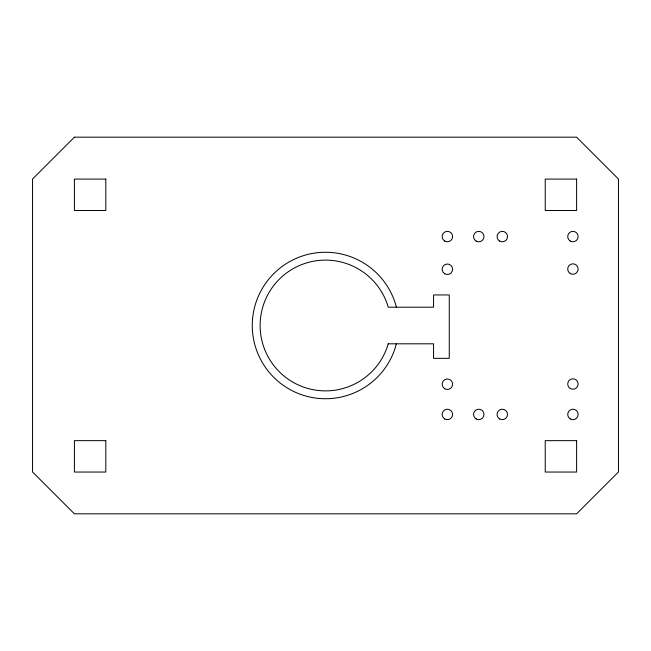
<?xml version="1.0" encoding="UTF-8"?>
<svg xmlns="http://www.w3.org/2000/svg" width="651" height="651" viewBox="0 0 651 651"><rect width="100%" height="100%" fill="white"/><g stroke="black" fill="none" stroke-linecap="round" stroke-linejoin="round"><path stroke-width="0.98" d="M396.329 343.809L395.027 348.521A73.237 73.237 0 0 1 281.354 383.935A73.237 73.237 0 0 1 284.357 264.916A73.237 73.237 0 0 1 396.101 306.011L396.361 307.191M388.199 343.809L387.06 347.553A65.393 65.393 0 0 1 286.53 378.003A65.393 65.393 0 0 1 286.57 272.964A65.393 65.393 0 0 1 387.076 303.496L388.199 307.191L433.566 307.191L433.566 294.944L449.263 294.944L449.263 358.351L433.566 358.351L433.566 343.809L388.199 343.809M74.401 137.174L32.55 179.025L32.55 471.975L74.401 513.826L576.599 513.826L618.45 471.975L618.45 179.025L576.599 137.174L74.401 137.174M105.804 179.09L74.417 179.09L74.417 210.485L105.804 210.485L105.804 179.09M576.615 179.09L545.229 179.09L545.229 210.485L576.615 210.485L576.615 179.09M105.804 440.654L74.417 440.654L74.417 472.04L105.804 472.04L105.804 440.654M576.615 440.654L545.229 440.654L545.229 472.04L576.615 472.04L576.615 440.654M444.755 418.959A5.232 5.232 0 0 0 452.6 414.435A5.232 5.232 0 0 0 444.755 409.902A5.232 5.232 0 0 0 444.755 418.959M570.309 418.959A5.232 5.232 0 0 0 578.153 414.435A5.232 5.232 0 0 0 570.309 409.902A5.232 5.232 0 0 0 570.309 418.959M570.309 241.098A5.232 5.232 0 0 0 578.153 236.565A5.232 5.232 0 0 0 570.309 232.041A5.232 5.232 0 0 0 570.309 241.098M444.755 241.098A5.232 5.232 0 0 0 452.6 236.565A5.232 5.232 0 0 0 444.755 232.041A5.232 5.232 0 0 0 444.755 241.098M476.141 241.098A5.232 5.232 0 0 0 483.994 236.565A5.232 5.232 0 0 0 476.141 232.041A5.232 5.232 0 0 0 476.141 241.098M499.683 241.098A5.232 5.232 0 0 0 507.528 236.565A5.232 5.232 0 0 0 499.683 232.041A5.232 5.232 0 0 0 499.683 241.098M499.683 418.959A5.232 5.232 0 0 0 507.528 414.435A5.232 5.232 0 0 0 499.683 409.902A5.232 5.232 0 0 0 499.683 418.959M476.141 418.959A5.232 5.232 0 0 0 483.994 414.435A5.232 5.232 0 0 0 476.141 409.902A5.232 5.232 0 0 0 476.141 418.959M570.309 388.541A5.232 5.232 0 0 0 578.153 384.017A5.232 5.232 0 0 0 570.309 379.484A5.232 5.232 0 0 0 570.309 388.541M444.755 388.753A5.232 5.232 0 0 0 452.6 384.22A5.232 5.232 0 0 0 444.755 379.688A5.232 5.232 0 0 0 444.755 388.753M444.755 273.786A5.232 5.232 0 0 0 452.6 269.254A5.232 5.232 0 0 0 444.755 264.729A5.232 5.232 0 0 0 444.755 273.786M570.309 273.583A5.232 5.232 0 0 0 578.153 269.05A5.232 5.232 0 0 0 570.309 264.518A5.232 5.232 0 0 0 570.309 273.583"/></g></svg>
